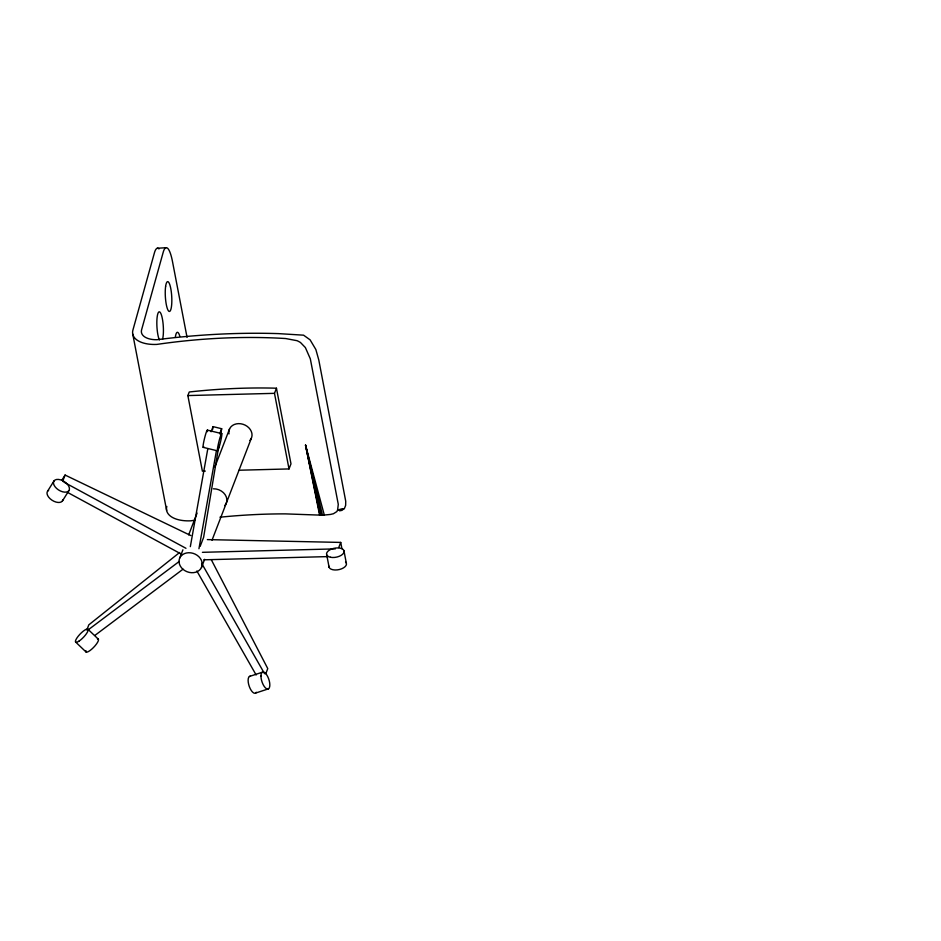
<?xml version="1.0" encoding="UTF-8"?>
<svg xmlns="http://www.w3.org/2000/svg" width="941" height="941" viewBox="0 0 941 941"><rect width="100%" height="100%" fill="white"/><g stroke="black" fill="none" stroke-linecap="round" stroke-linejoin="round"><path stroke-width="1.41" d="M212.595 429.531L213.066 426.626L221.676 428.731L220.712 434.53M219.03 444.67L203.609 537.393L200.162 546.356M190.329 546.65L207.785 448.845M198.939 548.744L216.383 450.951M62.624 481.451L65.094 475.052L190.858 535.582M86.843 629.964L88.807 624.848L179.625 552.485M205.314 471.1L202.386 471.17L187.859 395.573L189.235 391.997L190.458 391.856A355.592 183.083 -10.9 0 1 272.737 388.104L276.454 388.221L290.981 463.831L289.016 468.936L239.096 470.229M211.102 431.743L213.066 426.626M219.7 433.848L221.676 428.731M179.755 557.989L182.907 549.826M188.682 534.853L197.081 513.092M214.901 466.889L229.569 428.884M201.492 567.458A11.857 9.681 21.1 0 0 188.706 552.732A11.857 9.681 21.1 0 0 181.672 567.976A11.857 9.681 21.1 0 0 201.492 567.458L204.644 559.295M211.996 540.252L251.306 438.365M289.016 468.936L274.49 393.338L276.454 388.221M265.797 673.709L267.762 668.592L211.29 559.695M338.748 547.533L340.724 542.416L207.349 539.605M47.591 491.167L54.06 480.851M61.988 480.004L65.094 475.052M62.388 501.024L68.846 490.708A8.892 5.081 32.1 0 0 60.412 479.792A8.892 5.081 32.1 0 0 55.107 486.838A8.892 5.081 32.1 0 0 68.846 490.708M339.548 510.834L341.83 510.387L344.465 508.411L345.653 505.341L345.723 501.2L318.799 360.015L315.858 349.523L310.107 339.854L303.567 335.172L278.465 333.62A428.955 220.864 -10.9 0 0 156.853 339.725A20.561 10.586 -10.9 0 1 141.597 329.809L163.169 252.376A29.936 6.364 86.6 0 1 172.485 261.516L187.059 337.407M87.513 630.364L179.19 561.483M94.9 635.41L183.048 569.176M249.447 676.45L262.304 672.239M255.646 693.047L268.503 688.836M344.03 508.752L337.631 509.881L336.89 511.551L333.408 513.751A26.948 3.164 -19 0 0 330.42 514.445L322.504 515.209L285.417 513.88A355.592 183.083 -10.9 0 0 219.959 517.209M343.394 509.246L337.631 509.881L338.278 504.329L310.318 358.815L305.366 347.558L300.508 342.524A26.948 21.902 3.1 0 0 297.038 340.689L285.676 338.537A355.592 183.083 -10.9 0 0 156.829 344.418A29.924 15.409 -10.9 0 1 132.928 330.032L154.406 252.894A29.936 6.364 86.6 0 1 158.982 248.918M157.288 248.236L166.051 247.73M187.859 395.573L274.49 393.338M202.421 552.32L335.337 548.885M203.856 559.813L328.009 556.601M207.432 430.119L221.77 433.625A8.892 0.8 -76.3 0 1 219.077 447.234A8.892 0.8 -76.3 0 1 217.983 445.822A8.892 0.8 -76.3 0 1 221.77 433.625M203.103 447.328L217.453 450.833M63.917 482.145L185.965 548.309M67.74 492.508L182.084 554.508M87.831 629.141L98.182 639.021M75.786 642.185L86.125 652.066M201.692 563.388L264.574 673.721M196.869 570.987L256.14 674.979M319.575 514.998L305.519 445.058L324.28 514.927M320.011 515.021L305.519 445.058L322.504 515.209M305.519 445.058L321.046 515.103M343.9 550.544L346.3 563.036M340.724 542.416L341.924 548.662M326.727 554.872L329.127 567.364M132.752 334.055L166.639 510.469M159.394 339.983A14.962 3.188 86.6 0 1 157.088 317.635A14.962 3.188 86.6 0 1 161.911 316.635A14.962 3.188 86.6 0 1 162.546 339.325M175.344 337.125A14.962 3.188 86.6 0 1 179.802 336.196M194.716 520.255A355.592 183.083 -10.9 0 0 190.729 520.82A29.924 15.409 -10.9 0 1 166.816 506.446M213.384 488.791A11.857 9.681 21.1 0 1 225.134 494.684A11.857 9.681 21.1 0 1 224.746 505.623M228.992 433.919A11.857 9.681 21.1 0 1 243.049 424.285A11.857 9.681 21.1 0 1 249.883 440.482M203.703 446.575A8.892 0.8 -76.3 0 1 204.644 437.906A8.892 0.8 -76.3 0 1 207.455 431.672M97.441 638.939A8.892 2.329 -46.3 0 1 93.418 647.584A8.892 2.329 -46.3 0 1 85.902 650.596M256.352 692.258A8.892 3.635 71.9 0 1 249.377 686.718A8.892 3.635 71.9 0 1 250.365 676.226M62.929 499.8A8.892 5.081 32.1 0 1 51.92 500.153A8.892 5.081 32.1 0 1 48.638 490.285M345.535 562A8.892 4.576 -10.9 0 1 339.536 569.481A8.892 4.576 -10.9 0 1 328.95 566.176M165.616 286.429A14.962 3.188 86.6 0 0 168.662 311.106A14.962 3.188 86.6 0 0 171.321 292.016A14.962 3.188 86.6 0 0 165.616 286.429M79.009 641.127A8.892 2.329 -46.3 0 0 88.16 629.682A8.892 2.329 -46.3 0 0 78.244 636.187A8.892 2.329 -46.3 0 0 79.009 641.127M260.975 676.061A8.892 3.635 71.9 0 0 267.573 689.071A8.892 3.635 71.9 0 0 267.656 676.485A8.892 3.635 71.9 0 0 260.975 676.061M330.526 557.272A8.892 4.576 -10.9 0 0 344.077 551.732A8.892 4.576 -10.9 0 0 331.338 549.132A8.892 4.576 -10.9 0 0 330.526 557.272"/></g></svg>
